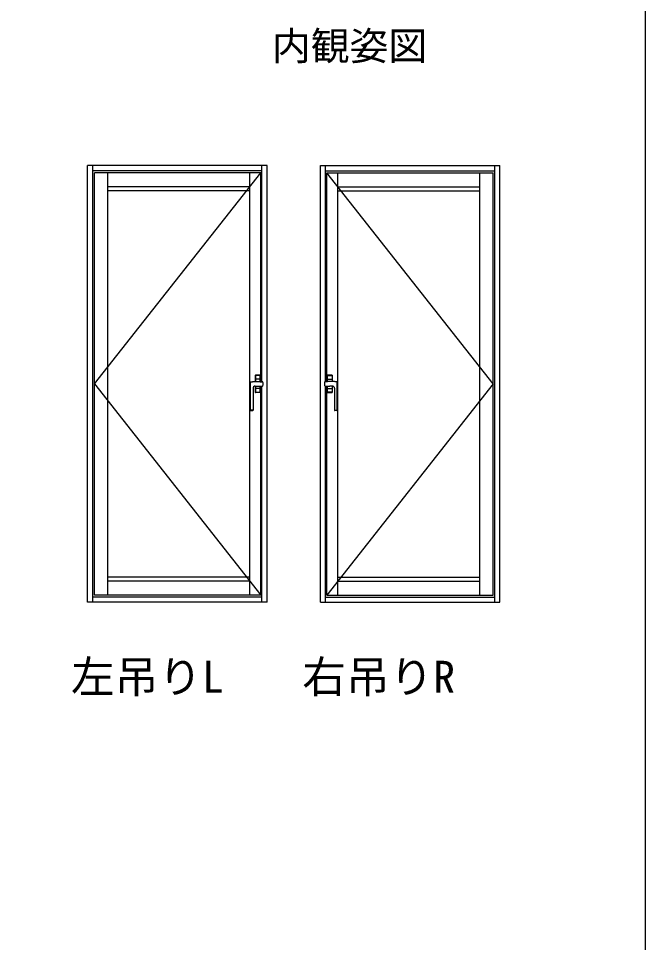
# Model space of a CAD drawing. Units: millimetres, scale not verified. Extents: x -525 to 525, y -782 to 777.
# Drawn here: x 395.8 to 525, y -147.7 to 42.9 of the extents above; entities that cross this region are included whole.
import ezdxf
from ezdxf.enums import TextEntityAlignment as Align

# ---------------------------------------------------------------- set-up
doc = ezdxf.new("R2010")
doc.units = ezdxf.units.MM
doc.header["$LTSCALE"] = 4
for name, color, linetype in [('0-1_USER1', 3, 'Continuous'), ('0-5_YKK_A1', 4, 'Continuous'), ('0-7_YKK_ZWAK', 7, 'Continuous')]:
    doc.layers.add(name, color=color, linetype=linetype)
doc.styles.add('ＭＳ ゴシック', font='')
doc.styles.get('ＭＳ ゴシック').set_extended_font_data('MS Gothic')

msp = doc.modelspace()

# ---------------------------------------------------------------- linework, layer by layer
at = {"layer": '0-5_YKK_A1'}
for p, q in [((410, -77.5), (410, 12.5)), ((447, 12.5), (410, 12.5)), ((411.05, -77.5), (411.05, 12.5)), ((445.95, 11.45), (411.05, 11.45)), ((445.95, -32.06), (445.95, 12.5)), ((447, -77.5), (447, 12.5)), ((458, 12.5), (495, 12.5)), ((458, -77.5), (458, 12.5)), ((459.05, -32.06), (459.05, 12.5)), ((459.05, 11.45), (493.95, 11.45)), ((493.95, -77.5), (493.95, 12.5)), ((495, -77.5), (495, 12.5)), ((411.4, -76.05), (411.4, 11.05)), ((445.7, 11.05), (411.4, 11.05)), ((411.4, -32.5), (445.7, 11.05)), ((414.15, -76.05), (414.15, 11.05)), ((443.45, -76.05), (443.45, 11.05)), ((445.7, -32.06), (445.7, 11.05)), ((459.3, 11.05), (493.6, 11.05)), ((459.3, -32.06), (459.3, 11.05)), ((493.6, -32.5), (459.3, 11.05)), ((461.55, -76.05), (461.55, 11.05)), ((490.85, -76.05), (490.85, 11.05)), ((493.6, -76.05), (493.6, 11.05)), ((443.45, 8.15), (414.15, 8.15)), ((461.55, 8.15), (490.85, 8.15)), ((443.45, 7.33), (414.15, 7.33)), ((461.55, 7.33), (490.85, 7.33)), ((443.554, -32.137), (443.55, -32.148)), ((443.55, -37.942), (443.55, -32.148)), ((444.257, -32.027), (445.53, -32.027)), ((444.57, -30.784), (444.57, -32.027)), ((444.6, -30.792), (444.6, -32.027)), ((445.6, -31.542), (444.6, -31.542)), ((444.606, -30.745), (444.62, -30.739)), ((445.55, -30.742), (444.65, -30.742)), ((445.54, -30.684), (444.67, -30.684)), ((444.67, -30.724), (445.54, -30.724)), ((445.542, -32.06), (445.53, -32.027)), ((445.54, -30.724), (445.54, -30.724)), ((445.542, -32.06), (446.056, -32.06)), ((445.6, -30.784), (445.6, -32.06)), ((445.6, -30.784), (445.6, -30.784)), ((445.6, -32.06), (445.6, -30.792)), ((445.64, -30.784), (445.64, -32.06)), ((459.458, -32.06), (458.944, -32.06)), ((459.36, -30.784), (459.36, -32.06)), ((459.4, -30.784), (459.4, -32.06)), ((459.4, -30.784), (459.4, -30.784)), ((459.4, -32.06), (459.4, -30.792)), ((459.4, -31.542), (460.4, -31.542)), ((459.45, -30.742), (460.35, -30.742)), ((459.458, -32.06), (459.47, -32.027)), ((459.46, -30.684), (460.33, -30.684)), ((460.33, -30.724), (459.46, -30.724)), ((459.46, -30.724), (459.46, -30.724)), ((460.743, -32.027), (459.47, -32.027)), ((460.394, -30.745), (460.38, -30.739)), ((460.4, -30.792), (460.4, -32.027)), ((460.43, -30.784), (460.43, -32.027)), ((461.446, -32.137), (461.45, -32.148)), ((461.45, -37.942), (461.45, -32.148)), ((411.4, -32.5), (445.7, -76.05)), ((444.1, -33.407), (444.1, -37.942)), ((444.55, -32.957), (445.1, -32.957)), ((444.57, -32.957), (444.57, -34.199)), ((444.6, -32.957), (444.6, -34.192)), ((445.6, -33.442), (444.6, -33.442)), ((444.62, -34.245), (444.606, -34.239)), ((444.65, -34.242), (445.55, -34.242)), ((445.54, -34.259), (444.67, -34.259)), ((445.54, -34.299), (444.67, -34.299)), ((445.54, -34.26), (445.54, -34.259)), ((445.6, -34.192), (445.6, -32.952)), ((445.6, -32.952), (445.6, -34.199)), ((445.64, -32.951), (445.64, -34.199)), ((445.7, -76.05), (445.7, -32.95)), ((445.95, -77.5), (445.95, -32.943)), ((459.05, -77.5), (459.05, -32.943)), ((493.6, -32.5), (459.3, -76.05)), ((459.3, -76.05), (459.3, -32.95)), ((459.36, -32.951), (459.36, -34.199)), ((459.4, -34.192), (459.4, -32.952)), ((459.4, -32.952), (459.4, -34.199)), ((459.4, -33.442), (460.4, -33.442)), ((460.35, -34.242), (459.45, -34.242)), ((459.46, -34.259), (460.33, -34.259)), ((459.46, -34.26), (459.46, -34.259)), ((459.46, -34.299), (460.33, -34.299)), ((460.45, -32.957), (459.9, -32.957)), ((460.38, -34.245), (460.394, -34.239)), ((460.4, -32.957), (460.4, -34.192)), ((460.43, -32.957), (460.43, -34.199)), ((460.9, -33.407), (460.9, -37.942)), ((444.1, -37.942), (443.55, -37.942)), ((443.6, -37.992), (444.05, -37.992)), ((460.9, -37.942), (461.45, -37.942)), ((461.4, -37.992), (460.95, -37.992)), ((443.45, -72.33), (414.15, -72.33)), ((461.55, -72.33), (490.85, -72.33)), ((443.45, -73.15), (414.15, -73.15)), ((461.55, -73.15), (490.85, -73.15)), ((445.7, -76.05), (411.4, -76.05)), ((459.3, -76.05), (493.6, -76.05)), ((447, -77.5), (410, -77.5)), ((445.95, -76.45), (411.05, -76.45)), ((458, -77.5), (495, -77.5)), ((459.05, -76.45), (493.95, -76.45))]:
    msp.add_line(p, q, dxfattribs=at)
for points in [[(443.554, -32.137), (443.574, -32.116), (443.596, -32.102), (443.616, -32.094), (443.661, -32.08), (443.675, -32.078)], [(443.675, -32.077), (443.769, -32.065), (443.87, -32.054), (443.978, -32.044), (444.09, -32.036), (444.159, -32.032), (444.233, -32.028)], [(444.588, -30.729), (444.591, -30.731), (444.593, -30.734), (444.596, -30.736), (444.599, -30.738), (444.601, -30.74), (444.604, -30.743), (444.606, -30.745)], [(444.652, -30.727), (444.641, -30.731), (444.631, -30.735), (444.62, -30.739)], [(445.54, -30.684), (445.552, -30.685), (445.564, -30.687), (445.576, -30.691), (445.587, -30.696), (445.597, -30.702), (445.606, -30.71), (445.615, -30.718), (445.622, -30.728), (445.629, -30.738), (445.634, -30.749), (445.637, -30.76), (445.639, -30.772), (445.64, -30.784)], [(459.46, -30.684), (459.448, -30.685), (459.436, -30.687), (459.424, -30.691), (459.413, -30.696), (459.403, -30.702), (459.394, -30.71), (459.385, -30.718), (459.378, -30.728), (459.371, -30.738), (459.367, -30.749), (459.363, -30.76), (459.361, -30.772), (459.36, -30.784)], [(460.348, -30.727), (460.359, -30.731), (460.369, -30.735), (460.38, -30.739)], [(460.412, -30.729), (460.409, -30.731), (460.407, -30.734), (460.404, -30.736), (460.401, -30.738), (460.399, -30.74), (460.396, -30.743), (460.394, -30.745)], [(461.325, -32.077), (461.231, -32.065), (461.13, -32.054), (461.022, -32.044), (460.91, -32.036), (460.841, -32.032), (460.767, -32.028)], [(461.446, -32.137), (461.426, -32.116), (461.404, -32.102), (461.384, -32.094), (461.339, -32.08), (461.325, -32.078)], [(444.176, -33.156), (444.153, -33.191), (444.121, -33.246)], [(444.606, -34.239), (444.604, -34.241), (444.601, -34.244), (444.599, -34.246), (444.596, -34.248), (444.593, -34.25), (444.591, -34.253), (444.588, -34.255)], [(444.588, -34.255), (444.588, -34.256), (444.589, -34.257), (444.589, -34.258), (444.59, -34.259)], [(444.652, -34.257), (444.641, -34.253), (444.631, -34.249), (444.62, -34.245)], [(460.348, -34.257), (460.359, -34.253), (460.369, -34.249), (460.38, -34.245)], [(460.394, -34.239), (460.396, -34.241), (460.399, -34.244), (460.401, -34.246), (460.404, -34.248), (460.407, -34.25), (460.409, -34.253), (460.412, -34.255)], [(460.412, -34.255), (460.412, -34.256), (460.411, -34.257), (460.411, -34.258), (460.41, -34.259)], [(460.824, -33.156), (460.847, -33.191), (460.879, -33.246)]]:
    msp.add_lwpolyline(points, dxfattribs=at)
for centre, radius, start, end in [((444.67, -30.784), 0.1, 90, 180), ((444.65, -30.792), 0.05, 90, 180), ((444.67, -30.784), 0.06, 90, 107.04357), ((445.54, -30.784), 0.06, 0, 90), ((445.55, -30.792), 0.05, 0, 90), ((446.056, -32.16), 0.1, 14.96231, 90), ((444.813, -32.492), 1.387, 344.37486, 14.96231), ((460.188, -32.492), 1.387, 165.03769, 195.62514), ((458.944, -32.16), 0.1, 90, 165.03769), ((459.46, -30.784), 0.06, 90, 180), ((459.45, -30.792), 0.05, 90, 180), ((460.33, -30.784), 0.1, 0, 90), ((460.33, -30.784), 0.06, 72.95643, 90), ((460.35, -30.792), 0.05, 0, 90), ((444.55, -33.407), 0.45, 90, 180), ((444.67, -34.199), 0.1, 180, 270), ((444.65, -34.192), 0.05, 180, 270), ((444.67, -34.2), 0.06, 252.95643, 270), ((445.1, -7.957), 25, 270, 272.19209), ((445.54, -34.199), 0.1, 270, 0), ((445.54, -34.199), 0.06, 270, 0), ((445.55, -34.192), 0.05, 270, 0), ((446.052, -32.839), 0.1, 272.19209, 344.37486), ((458.948, -32.839), 0.1, 195.62514, 267.80791), ((459.9, -7.957), 25, 267.80791, 270), ((459.46, -34.199), 0.1, 180, 270), ((459.45, -34.192), 0.05, 180, 270), ((459.46, -34.199), 0.06, 180, 270), ((460.33, -34.199), 0.1, 270, 0), ((460.33, -34.2), 0.06, 270, 287.04357), ((460.35, -34.192), 0.05, 270, 0), ((460.45, -33.407), 0.45, 0, 90), ((443.6, -37.942), 0.05, 180, 270), ((444.05, -37.942), 0.05, 270, 0), ((460.95, -37.942), 0.05, 180, 270), ((461.4, -37.942), 0.05, 270, 0)]:
    msp.add_arc(centre, radius, start, end, dxfattribs=at)
at = {"layer": '0-7_YKK_ZWAK'}
msp.add_lwpolyline([(-525, -782.5), (525, -782.5), (525, 747.5)], dxfattribs=at)

# ---------------------------------------------------------------- texts
at = {"layer": '0-1_USER1', "style": 'ＭＳ ゴシック'}
for s, height, p in [('内観姿図', 5.865, (448, 32.5)), ('左吊りL', 6.598, (406.588, -98.179)), ('右吊りR', 6.598, (454.256, -98.179))]:
    msp.add_text(s, height=height, dxfattribs=at).set_placement(p, align=Align.BOTTOM_LEFT)

doc.saveas('drawing.dxf')
